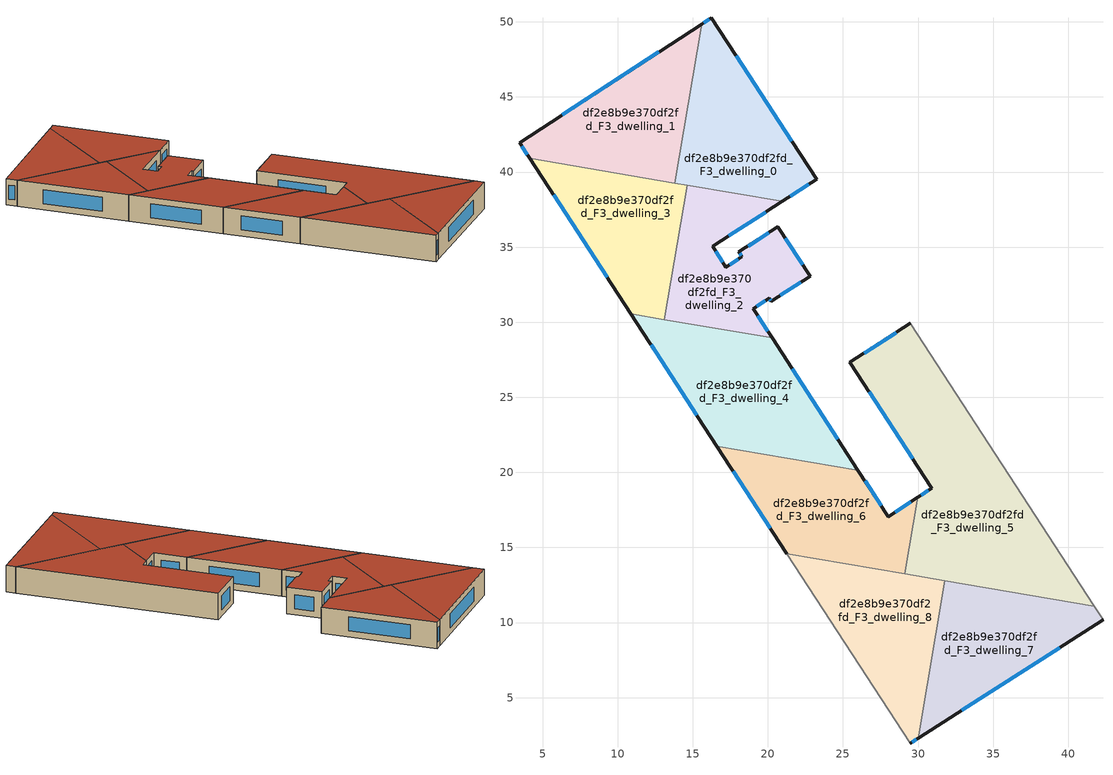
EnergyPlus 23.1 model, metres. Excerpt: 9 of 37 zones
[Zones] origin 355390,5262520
df2e8b9e370df2fd_F3_dwelling_0
 floor to df2e8b9e370df2fd_F2_dwelling_0 (EU_floor_Construction): 16.24,50.28 23.24,39.52 20.95,38.04 13.78,39.26 15.59,49.85 z9
 wall outside (EU_wall_Construction): 20.95,38.04 23.24,39.52 16.24,50.28 15.59,49.85 z9:12
 wall to df2e8b9e370df2fd_F3_dwelling_1 (EU_wall_Construction): 15.59,49.85 13.78,39.26 z9:12
 wall to df2e8b9e370df2fd_F3_dwelling_2 (EU_wall_Construction): 14.62,39.12 20.95,38.04 z9:12
 wall to df2e8b9e370df2fd_F3_dwelling_3 (EU_wall_Construction): 13.78,39.26 14.62,39.12 z9:12
 window (EU_Window_Construction): 16.09,50.18 15.74,49.95 / 21.6,42.05 17.89,47.75 / 21.49,38.39 22.71,39.17 z9.7:11.3
 roof outside (EU_roof_Construction): 23.24,39.52 16.24,50.28 15.59,49.85 13.78,39.26 20.95,38.04 z12
df2e8b9e370df2fd_F3_dwelling_1
 floor to df2e8b9e370df2fd_F2_dwelling_1 (EU_floor_Construction): 15.59,49.85 13.78,39.26 4.15,40.9 3.46,41.95 z9
 wall outside (EU_wall_Construction): 15.59,49.85 3.46,41.95 4.15,40.9 z9:12
 wall to df2e8b9e370df2fd_F3_dwelling_3 (EU_wall_Construction): 4.15,40.9 13.78,39.26 z9:12
 window (EU_Window_Construction): 3.62,41.71 3.99,41.15 / 12.74,48 6.31,43.81 z9.7:11.3
 roof outside (EU_roof_Construction): 13.78,39.26 15.59,49.85 3.46,41.95 4.15,40.9 z12
df2e8b9e370df2fd_F3_dwelling_2
 floor to df2e8b9e370df2fd_F2_dwelling_2 (EU_floor_Construction): 20.95,38.04 16.32,35.04 17.21,33.67 18.28,34.36 18.07,34.68 20.67,36.35 22.81,33.06 20.22,31.39 20.09,31.58 19.02,30.88 20.28,28.95 13.1,30.17 14.62,39.12 z9
 wall outside (EU_wall_Construction): 20.28,28.95 19.02,30.88 20.09,31.58 20.22,31.39 22.81,33.06 20.67,36.35 18.07,34.68 18.28,34.36 17.21,33.67 16.32,35.04 20.95,38.04 z9:12
 wall to df2e8b9e370df2fd_F3_dwelling_3 (EU_wall_Construction): 14.62,39.12 13.1,30.17 z9:12
 wall to df2e8b9e370df2fd_F3_dwelling_4 (EU_wall_Construction): 13.1,30.17 20.28,28.95 z9:12
 window (EU_Window_Construction): 20.06,35.95 18.68,35.07 / 22.31,33.83 21.17,35.57 / 20.83,31.78 22.2,32.67 / 20.12,31.53 20.19,31.43 / 19.27,31.05 19.84,31.42 / 19.98,29.41 19.31,30.43 / 17.41,35.75 19.87,37.34 / 17,34 16.53,34.72 / 18.03,34.2 17.46,33.84 / 18.12,34.6 18.23,34.43 z9.7:11.3
 roof outside (EU_roof_Construction): 20.28,28.95 19.02,30.88 20.09,31.58 20.22,31.39 22.81,33.06 20.67,36.35 18.07,34.68 18.28,34.36 17.21,33.67 16.32,35.04 20.95,38.04 14.62,39.12 13.1,30.17 z12
df2e8b9e370df2fd_F3_dwelling_3
 floor to df2e8b9e370df2fd_F2_dwelling_3 (EU_floor_Construction): 14.62,39.12 13.1,30.17 10.88,30.55 4.15,40.9 z9
 wall outside (EU_wall_Construction): 4.15,40.9 10.88,30.55 z9:12
 wall to df2e8b9e370df2fd_F3_dwelling_4 (EU_wall_Construction): 10.88,30.55 13.1,30.17 z9:12
 window (EU_Window_Construction): 5.73,38.47 9.3,32.98 z9.7:11.3
 roof outside (EU_roof_Construction): 13.1,30.17 14.62,39.12 4.15,40.9 10.88,30.55 z12
df2e8b9e370df2fd_F3_dwelling_4
 floor to df2e8b9e370df2fd_F2_dwelling_4 (EU_floor_Construction): 20.28,28.95 26,20.16 16.6,21.75 10.88,30.55 z9
 wall outside (EU_wall_Construction): 26,20.16 20.28,28.95 / 10.88,30.55 16.6,21.75 z9:12
 wall to df2e8b9e370df2fd_F3_dwelling_6 (EU_wall_Construction): 16.6,21.75 26,20.16 z9:12
 window (EU_Window_Construction): 24.65,22.22 21.62,26.89 / 12.22,28.49 15.25,23.82 z9.7:11.3
 roof outside (EU_roof_Construction): 26,20.16 20.28,28.95 10.88,30.55 16.6,21.75 z12
df2e8b9e370df2fd_F3_dwelling_5
 floor to df2e8b9e370df2fd_F2_dwelling_5 (EU_floor_Construction): 29.48,29.92 41.72,11.1 29.11,13.25 29.98,18.34 30.91,18.95 25.46,27.32 z9
 wall outside (EU_wall_Construction): 29.48,29.92 25.46,27.32 30.91,18.95 29.98,18.34 z9:12
 wall to df2e8b9e370df2fd_F3_dwelling_6 (EU_wall_Construction): 29.98,18.34 29.11,13.25 z9:12
 wall adiabatic (EU_wall_Construction): 41.72,11.1 29.48,29.92 z9:12
 wall to df2e8b9e370df2fd_F3_dwelling_7 (EU_wall_Construction): 31.79,12.79 41.72,11.1 z9:12
 wall to df2e8b9e370df2fd_F3_dwelling_8 (EU_wall_Construction): 29.11,13.25 31.79,12.79 z9:12
 window (EU_Window_Construction): 30.69,18.81 30.2,18.48 / 26.74,25.35 29.63,20.91 / 28.53,29.31 26.4,27.93 z9.7:11.3
 roof outside (EU_roof_Construction): 41.72,11.1 29.48,29.92 25.46,27.32 30.91,18.95 29.98,18.34 29.11,13.25 z12
df2e8b9e370df2fd_F3_dwelling_6
 floor to df2e8b9e370df2fd_F2_dwelling_6 (EU_floor_Construction): 29.98,18.34 29.11,13.25 21.26,14.58 16.6,21.75 26,20.16 28.01,17.06 z9
 wall outside (EU_wall_Construction): 16.6,21.75 21.26,14.58 / 29.98,18.34 28.01,17.06 26,20.16 z9:12
 wall to df2e8b9e370df2fd_F3_dwelling_8 (EU_wall_Construction): 21.26,14.58 29.11,13.25 z9:12
 window (EU_Window_Construction): 17.69,20.07 20.17,16.27 / 27.54,17.79 26.47,19.43 / 29.52,18.04 28.47,17.36 z9.7:11.3
 roof outside (EU_roof_Construction): 29.11,13.25 29.98,18.34 28.01,17.06 26,20.16 16.6,21.75 21.26,14.58 z12
df2e8b9e370df2fd_F3_dwelling_7
 floor to df2e8b9e370df2fd_F2_dwelling_7 (EU_floor_Construction): 41.72,11.1 42.31,10.18 30.01,2.3 31.79,12.79 z9
 wall outside (EU_wall_Construction): 30.01,2.3 42.31,10.18 z9:12
 wall adiabatic (EU_wall_Construction): 42.31,10.18 41.72,11.1 z9:12
 wall to df2e8b9e370df2fd_F3_dwelling_8 (EU_wall_Construction): 31.79,12.79 30.01,2.3 z9:12
 window (EU_Window_Construction): 32.9,4.15 39.42,8.33 z9.7:11.3
 roof outside (EU_roof_Construction): 42.31,10.18 41.72,11.1 31.79,12.79 30.01,2.3 z12
df2e8b9e370df2fd_F3_dwelling_8
 floor to df2e8b9e370df2fd_F2_dwelling_8 (EU_floor_Construction): 31.79,12.79 30.01,2.3 29.47,1.96 21.26,14.58 z9
 wall outside (EU_wall_Construction): 29.47,1.96 30.01,2.3 z9:12
 wall adiabatic (EU_wall_Construction): 21.26,14.58 29.47,1.96 z9:12
 window (EU_Window_Construction): 29.6,2.04 29.88,2.22 z9.7:11.3
 roof outside (EU_roof_Construction): 30.01,2.3 31.79,12.79 21.26,14.58 29.47,1.96 z12
[Building]
EU S2 Campaign: North Axis=0; Terrain=City; Solar Distribution=FullExterior
[Site:Location]
Budapest.Ferenc.Liszt.Intl.AP: Latitude=47.437; Longitude=19.256; Time Zone=1; Elevation=185
[SizingPeriod:WeatherFileDays]
AnnualSizingPeriod: Begin Month=1; Begin Day of Month=1; End Month=12; End Day of Month=31; Day of Week for Start Day=Monday; Use Weather File Daylight Saving Period=No; Use Weather File Rain and Snow Indicators=No
[MATERIAL]
EU_InternalMass_Material: Roughness=MediumRough; Thickness=0.1; Conductivity=1; Density=1800; Specific Heat=900; Thermal Absorptance=0.9; Solar Absorptance=0.7; Visible Absorptance=0.7
[MATERIAL:NOMASS] Roughness=MediumRough; Thermal Absorptance=0.9; Solar Absorptance=0.7; Visible Absorptance=0.7
Name | Thermal Resistance
EU_wall_NoMass | 0.832559
EU_roof_NoMass | 1.39638
EU_floor_NoMass | 0.872794
[WINDOWMATERIAL:SIMPLEGLAZINGSYSTEM]
EU_Window_SimpleGlazing: UFactor=2.79869; Solar Heat Gain Coefficient=0.75; Visible Transmittance=0.75
[CONSTRUCTION]
EU_wall_Construction: EU_wall_NoMass
EU_roof_Construction: EU_roof_NoMass
EU_floor_Construction: EU_floor_NoMass
EU_Window_Construction: EU_Window_SimpleGlazing
EU_InternalMass_Construction: EU_InternalMass_Material
[ZONE] Type=1; Multiplier=1; Ceiling Height=autocalculate; Floor Area=autocalculate; Part of Total Floor Area=Yes
Name | Volume
df2e8b9e370df2fd_F3_dwelling_0 | 184.761
df2e8b9e370df2fd_F3_dwelling_1 | 184.802
df2e8b9e370df2fd_F3_dwelling_2 | 175.349
df2e8b9e370df2fd_F3_dwelling_3 | 175.34
df2e8b9e370df2fd_F3_dwelling_4 | 220.577
df2e8b9e370df2fd_F3_dwelling_5 | 352.735
df2e8b9e370df2fd_F3_dwelling_6 | 184.792
df2e8b9e370df2fd_F3_dwelling_7 | 184.783
df2e8b9e370df2fd_F3_dwelling_8 | 184.784
[INTERNALMASS] Construction=EU_InternalMass_Construction
Name | Zone or ZoneList | Surface Area
df2e8b9e370df2fd_F3_dwelling_0_EU_InternalMass | df2e8b9e370df2fd_F3_dwelling_0 | 61.5873
df2e8b9e370df2fd_F3_dwelling_1_EU_InternalMass | df2e8b9e370df2fd_F3_dwelling_1 | 61.6006
df2e8b9e370df2fd_F3_dwelling_2_EU_InternalMass | df2e8b9e370df2fd_F3_dwelling_2 | 58.4497
df2e8b9e370df2fd_F3_dwelling_3_EU_InternalMass | df2e8b9e370df2fd_F3_dwelling_3 | 58.4468
df2e8b9e370df2fd_F3_dwelling_4_EU_InternalMass | df2e8b9e370df2fd_F3_dwelling_4 | 73.5258
df2e8b9e370df2fd_F3_dwelling_5_EU_InternalMass | df2e8b9e370df2fd_F3_dwelling_5 | 117.575
df2e8b9e370df2fd_F3_dwelling_6_EU_InternalMass | df2e8b9e370df2fd_F3_dwelling_6 | 61.5972
df2e8b9e370df2fd_F3_dwelling_7_EU_InternalMass | df2e8b9e370df2fd_F3_dwelling_7 | 61.5946
df2e8b9e370df2fd_F3_dwelling_8_EU_InternalMass | df2e8b9e370df2fd_F3_dwelling_8 | 61.5948
[OTHEREQUIPMENT] Fuel Type=Electricity; Design Level Calculation Method=Watts/Area; Power per Zone Floor Area=1; Fraction Latent=0; Fraction Radiant=0; Fraction Lost=0; Carbon Dioxide Generation Rate=0; EndUse Subcategory=EU_Step8_InternalGains
Name | Zone or ZoneList or Space or SpaceList | Schedule
EU_Step8_InternalGain_df2e8b9e370df2fd_F3_dwelling_0_f000 | df2e8b9e370df2fd_F3_dwelling_0 | EU_Step8_GainSchedule_df2e8b9e370df2fd_F3_dwelling_0_f000
EU_Step8_InternalGain_df2e8b9e370df2fd_F3_dwelling_1_f000 | df2e8b9e370df2fd_F3_dwelling_1 | EU_Step8_GainSchedule_df2e8b9e370df2fd_F3_dwelling_1_f000
EU_Step8_InternalGain_df2e8b9e370df2fd_F3_dwelling_2_f000 | df2e8b9e370df2fd_F3_dwelling_2 | EU_Step8_GainSchedule_df2e8b9e370df2fd_F3_dwelling_2_f000
EU_Step8_InternalGain_df2e8b9e370df2fd_F3_dwelling_3_f000 | df2e8b9e370df2fd_F3_dwelling_3 | EU_Step8_GainSchedule_df2e8b9e370df2fd_F3_dwelling_3_f000
EU_Step8_InternalGain_df2e8b9e370df2fd_F3_dwelling_4_f000 | df2e8b9e370df2fd_F3_dwelling_4 | EU_Step8_GainSchedule_df2e8b9e370df2fd_F3_dwelling_4_f000
EU_Step8_InternalGain_df2e8b9e370df2fd_F3_dwelling_5_f000 | df2e8b9e370df2fd_F3_dwelling_5 | EU_Step8_GainSchedule_df2e8b9e370df2fd_F3_dwelling_5_f000
EU_Step8_InternalGain_df2e8b9e370df2fd_F3_dwelling_6_f000 | df2e8b9e370df2fd_F3_dwelling_6 | EU_Step8_GainSchedule_df2e8b9e370df2fd_F3_dwelling_6_f000
EU_Step8_InternalGain_df2e8b9e370df2fd_F3_dwelling_7_f000 | df2e8b9e370df2fd_F3_dwelling_7 | EU_Step8_GainSchedule_df2e8b9e370df2fd_F3_dwelling_7_f000
EU_Step8_InternalGain_df2e8b9e370df2fd_F3_dwelling_8_f000 | df2e8b9e370df2fd_F3_dwelling_8 | EU_Step8_GainSchedule_df2e8b9e370df2fd_F3_dwelling_8_f000
[ZONEVENTILATION:DESIGNFLOWRATE] Schedule=EU_AlwaysOn; Design Flow Rate Calculation Method=AirChanges/Hour; Air Changes per Hour=0.475469; Ventilation Type=Natural; Fan Pressure Rise=0; Fan Total Efficiency=1; Constant Term Coefficient=1; Temperature Term Coefficient=0; Velocity Term Coefficient=0; Velocity Squared Term Coefficient=0; Minimum Indoor Temperature=-100; Maximum Indoor Temperature=100; Delta Temperature=-100; Minimum Outdoor Temperature=-100; Maximum Outdoor Temperature=100; Maximum Wind Speed=40
Name | Zone or ZoneList or Space or SpaceList
EU_ConstantAir_df2e8b9e370df2fd_F3_dwelling_0 | df2e8b9e370df2fd_F3_dwelling_0
EU_ConstantAir_df2e8b9e370df2fd_F3_dwelling_1 | df2e8b9e370df2fd_F3_dwelling_1
EU_ConstantAir_df2e8b9e370df2fd_F3_dwelling_2 | df2e8b9e370df2fd_F3_dwelling_2
EU_ConstantAir_df2e8b9e370df2fd_F3_dwelling_3 | df2e8b9e370df2fd_F3_dwelling_3
EU_ConstantAir_df2e8b9e370df2fd_F3_dwelling_4 | df2e8b9e370df2fd_F3_dwelling_4
EU_ConstantAir_df2e8b9e370df2fd_F3_dwelling_5 | df2e8b9e370df2fd_F3_dwelling_5
EU_ConstantAir_df2e8b9e370df2fd_F3_dwelling_6 | df2e8b9e370df2fd_F3_dwelling_6
EU_ConstantAir_df2e8b9e370df2fd_F3_dwelling_7 | df2e8b9e370df2fd_F3_dwelling_7
EU_ConstantAir_df2e8b9e370df2fd_F3_dwelling_8 | df2e8b9e370df2fd_F3_dwelling_8
[HVACTEMPLATE:THERMOSTAT] Constant Heating Setpoint=20; Constant Cooling Setpoint=50
EU_HeatOnly_df2e8b9e370df2fd_F0_dwelling_8; EU_HeatOnly_df2e8b9e370df2fd_F0_dwelling_9; EU_HeatOnly_df2e8b9e370df2fd_F1_dwelling_0; EU_HeatOnly_df2e8b9e370df2fd_F1_dwelling_1; EU_HeatOnly_df2e8b9e370df2fd_F1_dwelling_2; EU_HeatOnly_df2e8b9e370df2fd_F1_dwelling_3; EU_HeatOnly_df2e8b9e370df2fd_F1_dwelling_4; EU_HeatOnly_df2e8b9e370df2fd_F1_dwelling_5; EU_HeatOnly_df2e8b9e370df2fd_F1_dwelling_6; EU_HeatOnly_df2e8b9e370df2fd_F1_dwelling_7; EU_HeatOnly_df2e8b9e370df2fd_F1_dwelling_8; EU_HeatOnly_df2e8b9e370df2fd_F2_dwelling_0; EU_HeatOnly_df2e8b9e370df2fd_F2_dwelling_1; EU_HeatOnly_df2e8b9e370df2fd_F2_dwelling_2; EU_HeatOnly_df2e8b9e370df2fd_F2_dwelling_3; EU_HeatOnly_df2e8b9e370df2fd_F2_dwelling_4; EU_HeatOnly_df2e8b9e370df2fd_F2_dwelling_5; EU_HeatOnly_df2e8b9e370df2fd_F2_dwelling_6; EU_HeatOnly_df2e8b9e370df2fd_F2_dwelling_7; EU_HeatOnly_df2e8b9e370df2fd_F2_dwelling_8; EU_HeatOnly_df2e8b9e370df2fd_F3_dwelling_0; EU_HeatOnly_df2e8b9e370df2fd_F3_dwelling_1; EU_HeatOnly_df2e8b9e370df2fd_F3_dwelling_2; EU_HeatOnly_df2e8b9e370df2fd_F3_dwelling_3; EU_HeatOnly_df2e8b9e370df2fd_F3_dwelling_4; EU_HeatOnly_df2e8b9e370df2fd_F3_dwelling_5; EU_HeatOnly_df2e8b9e370df2fd_F3_dwelling_6; EU_HeatOnly_df2e8b9e370df2fd_F3_dwelling_7; EU_HeatOnly_df2e8b9e370df2fd_F3_dwelling_8
[HVACTEMPLATE:ZONE:IDEALLOADSAIRSYSTEM] System Availability Schedule=EU_AlwaysOn; Maximum Heating Supply Air Temperature=50; Minimum Cooling Supply Air Temperature=13; Maximum Heating Supply Air Humidity Ratio=0.0156; Minimum Cooling Supply Air Humidity Ratio=0.0077; Heating Limit=NoLimit; Cooling Limit=NoLimit; Heating Availability Schedule=EU_AlwaysOn; Cooling Availability Schedule=EU_CoolingOff; Dehumidification Control Type=ConstantSensibleHeatRatio; Cooling Sensible Heat Ratio=0.7; Dehumidification Setpoint=60; Humidification Control Type=None; Humidification Setpoint=30; Outdoor Air Method=None; Outdoor Air Flow Rate per Person=0.00944; Outdoor Air Flow Rate per Zone Floor Area=0; Outdoor Air Flow Rate per Zone=0; Demand Controlled Ventilation Type=None; Outdoor Air Economizer Type=NoEconomizer; Heat Recovery Type=None; Sensible Heat Recovery Effectiveness=0.7; Latent Heat Recovery Effectiveness=0.65
Name | Template Thermostat
df2e8b9e370df2fd_F3_dwelling_0 | EU_HeatOnly_df2e8b9e370df2fd_F3_dwelling_0
df2e8b9e370df2fd_F3_dwelling_1 | EU_HeatOnly_df2e8b9e370df2fd_F3_dwelling_1
df2e8b9e370df2fd_F3_dwelling_2 | EU_HeatOnly_df2e8b9e370df2fd_F3_dwelling_2
df2e8b9e370df2fd_F3_dwelling_3 | EU_HeatOnly_df2e8b9e370df2fd_F3_dwelling_3
df2e8b9e370df2fd_F3_dwelling_4 | EU_HeatOnly_df2e8b9e370df2fd_F3_dwelling_4
df2e8b9e370df2fd_F3_dwelling_5 | EU_HeatOnly_df2e8b9e370df2fd_F3_dwelling_5
df2e8b9e370df2fd_F3_dwelling_6 | EU_HeatOnly_df2e8b9e370df2fd_F3_dwelling_6
df2e8b9e370df2fd_F3_dwelling_7 | EU_HeatOnly_df2e8b9e370df2fd_F3_dwelling_7
df2e8b9e370df2fd_F3_dwelling_8 | EU_HeatOnly_df2e8b9e370df2fd_F3_dwelling_8
[SIZING:ZONE] Zone Cooling Design Supply Air Temperature Input Method=SupplyAirTemperature; Zone Cooling Design Supply Air Temperature=13; Zone Heating Design Supply Air Temperature Input Method=SupplyAirTemperature; Zone Heating Design Supply Air Temperature=50; Zone Cooling Design Supply Air Humidity Ratio=0.008; Zone Heating Design Supply Air Humidity Ratio=0.008; Cooling Design Air Flow Method=DesignDay; Cooling Design Air Flow Rate=0; Cooling Minimum Air Flow per Zone Floor Area=0.000762; Cooling Minimum Air Flow=0; Cooling Minimum Air Flow Fraction=0.2; Heating Design Air Flow Method=DesignDay; Heating Design Air Flow Rate=0; Heating Maximum Air Flow per Zone Floor Area=0.002032; Heating Maximum Air Flow=0.141576; Heating Maximum Air Flow Fraction=0.3; Account for Dedicated Outdoor Air System=No; Dedicated Outdoor Air System Control Strategy=NeutralSupplyAir; Dedicated Outdoor Air Low Setpoint Temperature for Design=autosize; Dedicated Outdoor Air High Setpoint Temperature for Design=autosize; Zone Load Sizing Method=Sensible Load Only No Latent Load; Zone Latent Cooling Design Supply Air Humidity Ratio Input Method=HumidityRatioDifference; Zone Cooling Design Supply Air Humidity Ratio Difference=0.005; Zone Latent Heating Design Supply Air Humidity Ratio Input Method=HumidityRatioDifference; Zone Humidification Design Supply Air Humidity Ratio Difference=0.005
df2e8b9e370df2fd_F3_dwelling_0; df2e8b9e370df2fd_F3_dwelling_1; df2e8b9e370df2fd_F3_dwelling_2; df2e8b9e370df2fd_F3_dwelling_3; df2e8b9e370df2fd_F3_dwelling_4; df2e8b9e370df2fd_F3_dwelling_5; df2e8b9e370df2fd_F3_dwelling_6; df2e8b9e370df2fd_F3_dwelling_7; df2e8b9e370df2fd_F3_dwelling_8
[SCHEDULE:CONSTANT]
Name | Hourly Value
EU_AlwaysOn | 1
EU_CoolingOff | 0
[SCHEDULE:FILE] Column Number=1; Rows to Skip at Top=0; Number of Hours of Data=8760; Column Separator=Comma; Interpolate to Timestep=No; Minutes per Item=60; Adjust Schedule for Daylight Savings=Yes
Name | File
EU_Step8_GainSchedule_df2e8b9e370df2fd_F3_dwelling_0_f000 | ../../schedules/df2e8b9e370df2fd/df2e8b9e370df2fd_F3_dwelling_0_f000_gain.csv
EU_Step8_GainSchedule_df2e8b9e370df2fd_F3_dwelling_1_f000 | ../../schedules/df2e8b9e370df2fd/df2e8b9e370df2fd_F3_dwelling_1_f000_gain.csv
EU_Step8_GainSchedule_df2e8b9e370df2fd_F3_dwelling_2_f000 | ../../schedules/df2e8b9e370df2fd/df2e8b9e370df2fd_F3_dwelling_2_f000_gain.csv
EU_Step8_GainSchedule_df2e8b9e370df2fd_F3_dwelling_3_f000 | ../../schedules/df2e8b9e370df2fd/df2e8b9e370df2fd_F3_dwelling_3_f000_gain.csv
EU_Step8_GainSchedule_df2e8b9e370df2fd_F3_dwelling_4_f000 | ../../schedules/df2e8b9e370df2fd/df2e8b9e370df2fd_F3_dwelling_4_f000_gain.csv
EU_Step8_GainSchedule_df2e8b9e370df2fd_F3_dwelling_5_f000 | ../../schedules/df2e8b9e370df2fd/df2e8b9e370df2fd_F3_dwelling_5_f000_gain.csv
EU_Step8_GainSchedule_df2e8b9e370df2fd_F3_dwelling_6_f000 | ../../schedules/df2e8b9e370df2fd/df2e8b9e370df2fd_F3_dwelling_6_f000_gain.csv
EU_Step8_GainSchedule_df2e8b9e370df2fd_F3_dwelling_7_f000 | ../../schedules/df2e8b9e370df2fd/df2e8b9e370df2fd_F3_dwelling_7_f000_gain.csv
EU_Step8_GainSchedule_df2e8b9e370df2fd_F3_dwelling_8_f000 | ../../schedules/df2e8b9e370df2fd/df2e8b9e370df2fd_F3_dwelling_8_f000_gain.csv
